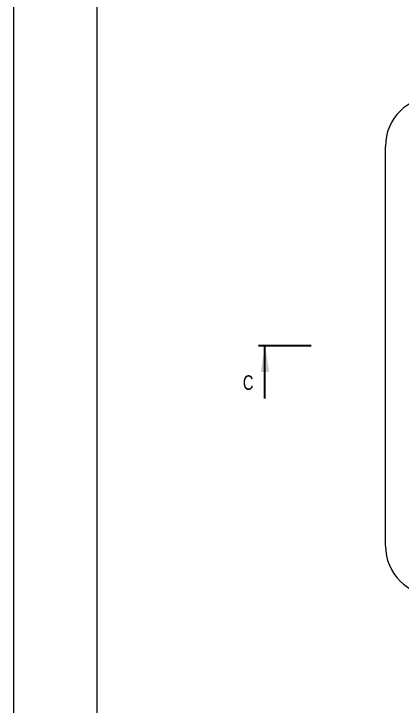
# Model space of a CAD drawing. Header units: millimetres. Extents: x -15 to 1174, y 15 to 856.
# Drawn here: x -14.8 to 78.4, y 319.7 to 486.1 of the extents above; entities that cross this region are included whole.
import ezdxf

# ---------------------------------------------------------------- set-up
doc = ezdxf.new("R2010")
doc.units = ezdxf.units.MM
doc.linetypes.add('SLD-Solid', pattern=[0])
doc.layers.get('0').update_dxf_attribs({"lineweight": 25})
doc.styles.add('SLDTEXTSTYLE0', font='TXT', dxfattribs={"width": 0.75})

msp = doc.modelspace()

# ---------------------------------------------------------------- linework, layer by layer
at = {"color": 7, "linetype": 'SLD-Solid', "lineweight": 25}
for p, q in [((-14.8385, 20.4529), (-14.8385, 850.4529)), ((5.1615, 20.4529), (5.1615, 850.4529))]:
    msp.add_line(p, q, dxfattribs=at)
at = {"color": 7, "linetype": 'Continuous', "lineweight": 25}
msp.add_line((74.3924, 358.2468), (74.3924, 454.2468), dxfattribs=at)
at = {"color": 7, "lineweight": 35}
msp.add_line((43.8853, 406.3531), (56.5916, 406.3531), dxfattribs=at)
at = {"color": 7, "linetype": 'Continuous', "lineweight": 35}
msp.add_line((45.4728, 393.6531), (45.4728, 406.3531), dxfattribs=at)
at = {"color": 7, "linetype": 'Continuous', "lineweight": 25}
for centre, start, end in [((86.3924, 454.2468), 90, 180), ((86.3924, 358.2468), 180, 270)]:
    msp.add_arc(centre, 12, start, end, dxfattribs=at)
at = {"color": 7, "linetype": 'Continuous', "lineweight": 35}
msp.add_solid([(45.4728, 406.3531), (44.4568, 400.0031), (46.4888, 400.0031)], dxfattribs=at)

# ---------------------------------------------------------------- texts
at = {"color": 7, "linetype": 'Continuous', "insert": (40.1636, 399.2107), "char_height": 3.5, "attachment_point": 1, "style": 'SLDTEXTSTYLE0'}
msp.add_mtext('C', dxfattribs=at)

doc.saveas('drawing.dxf')
